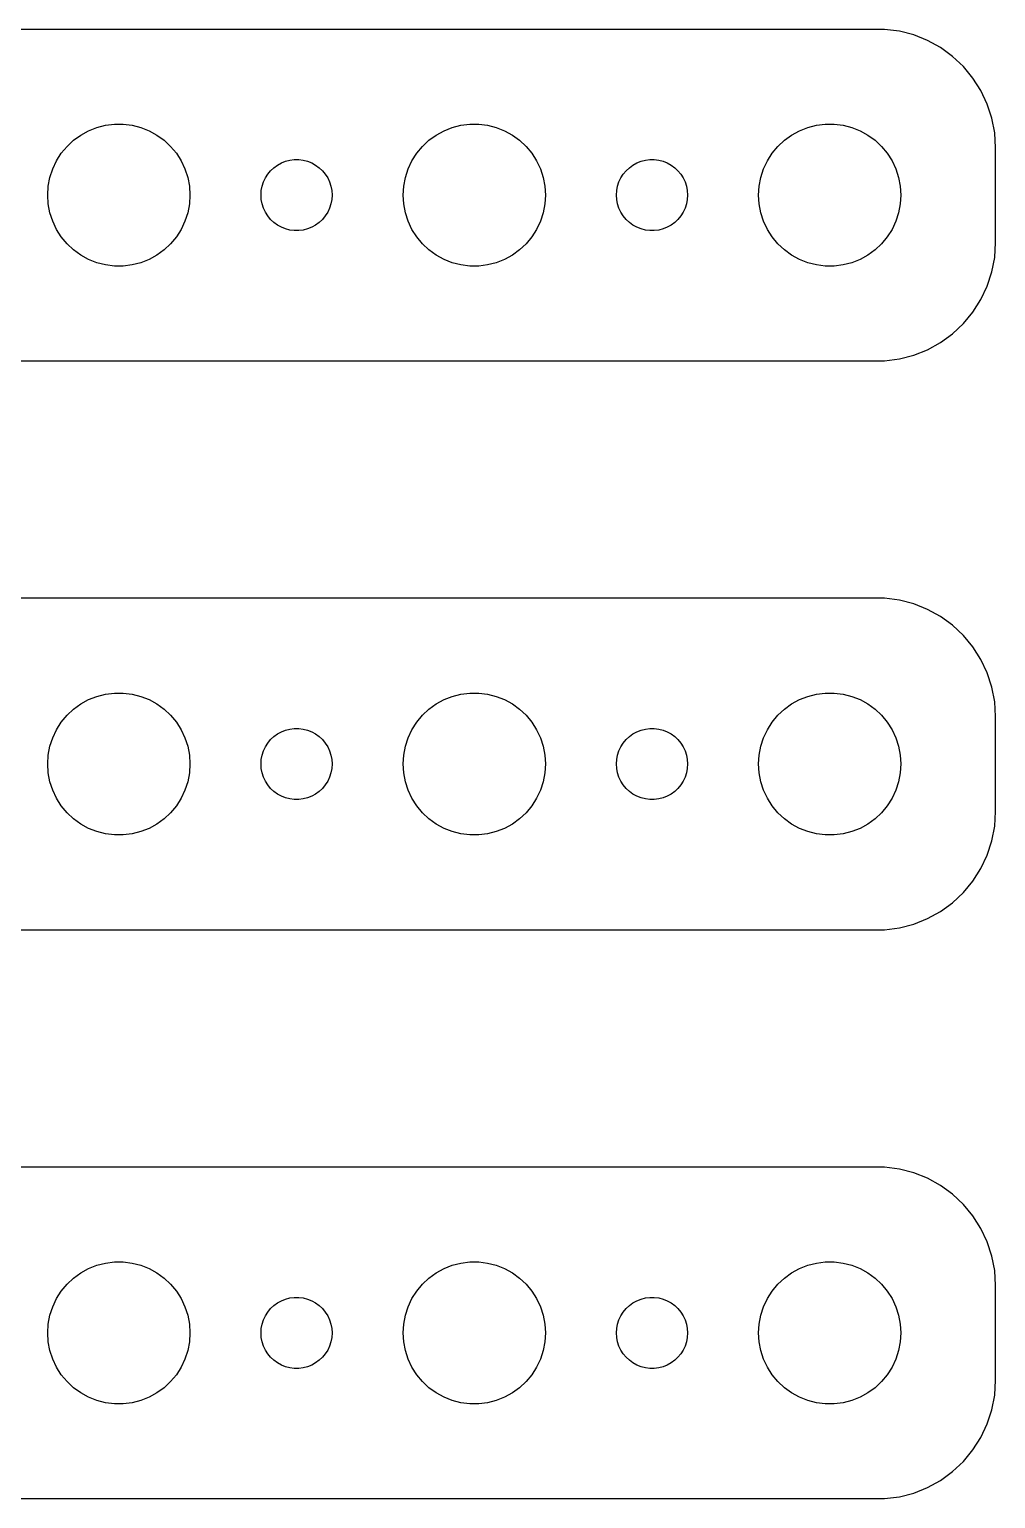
# Model space of a CAD drawing. Header units: metres. Extents: x -150 to 150, y 41 to 103.
# Drawn here: x 108.7 to 149.5, y 41 to 103 of the extents above; entities that cross this region are included whole.
import ezdxf

# ---------------------------------------------------------------- set-up
doc = ezdxf.new("R2010")
doc.units = ezdxf.units.M

msp = doc.modelspace()

# ---------------------------------------------------------------- linework, layer by layer
for p, q in [((144.814, 102.99), (-144.814, 102.99)), ((145.437, 102.911), (144.814, 102.99)), ((146.045, 102.755), (145.437, 102.911)), ((146.629, 102.524), (146.045, 102.755)), ((147.179, 102.222), (146.629, 102.524)), ((147.687, 101.853), (147.179, 102.222)), ((148.145, 101.423), (147.687, 101.853)), ((148.545, 100.939), (148.145, 101.423)), ((148.882, 100.409), (148.545, 100.939)), ((149.149, 99.8406), (148.882, 100.409)), ((149.343, 99.2434), (149.149, 99.8406)), ((149.461, 98.6267), (149.343, 99.2434)), ((110.893, 98.533), (111.223, 98.7145)), ((111.223, 98.7145), (111.573, 98.8532)), ((111.573, 98.8532), (111.938, 98.9469)), ((111.938, 98.9469), (112.312, 98.9941)), ((112.312, 98.9941), (112.688, 98.9941)), ((112.688, 98.9941), (113.062, 98.9469)), ((113.062, 98.9469), (113.427, 98.8532)), ((113.427, 98.8532), (113.777, 98.7145)), ((113.777, 98.7145), (114.107, 98.533)), ((125.893, 98.533), (126.223, 98.7145)), ((126.223, 98.7145), (126.573, 98.8532)), ((126.573, 98.8532), (126.938, 98.9469)), ((126.938, 98.9469), (127.312, 98.9941)), ((127.312, 98.9941), (127.688, 98.9941)), ((127.688, 98.9941), (128.062, 98.9469)), ((128.062, 98.9469), (128.427, 98.8532)), ((128.427, 98.8532), (128.777, 98.7145)), ((128.777, 98.7145), (129.107, 98.533)), ((140.893, 98.533), (141.223, 98.7145)), ((141.223, 98.7145), (141.573, 98.8532)), ((141.573, 98.8532), (141.938, 98.9469)), ((141.938, 98.9469), (142.312, 98.9941)), ((142.312, 98.9941), (142.688, 98.9941)), ((142.688, 98.9941), (143.062, 98.9469)), ((143.062, 98.9469), (143.427, 98.8532)), ((143.427, 98.8532), (143.777, 98.7145)), ((143.777, 98.7145), (144.107, 98.533)), ((149.5, 98), (149.461, 98.6267)), ((110.073, 97.7634), (110.313, 98.0536)), ((110.313, 98.0536), (110.588, 98.3115)), ((110.588, 98.3115), (110.893, 98.533)), ((114.107, 98.533), (114.412, 98.3115)), ((114.412, 98.3115), (114.687, 98.0536)), ((114.687, 98.0536), (114.927, 97.7634)), ((125.073, 97.7634), (125.313, 98.0536)), ((125.313, 98.0536), (125.588, 98.3115)), ((125.588, 98.3115), (125.893, 98.533)), ((129.107, 98.533), (129.412, 98.3115)), ((129.412, 98.3115), (129.687, 98.0536)), ((129.687, 98.0536), (129.927, 97.7634)), ((140.073, 97.7634), (140.313, 98.0536)), ((140.313, 98.0536), (140.588, 98.3115)), ((140.588, 98.3115), (140.893, 98.533)), ((144.107, 98.533), (144.412, 98.3115)), ((144.412, 98.3115), (144.687, 98.0536)), ((144.687, 98.0536), (144.927, 97.7634)), ((149.5, 94), (149.5, 98)), ((109.711, 97.1044), (109.871, 97.4453)), ((109.871, 97.4453), (110.073, 97.7634)), ((114.927, 97.7634), (115.129, 97.4453)), ((115.129, 97.4453), (115.289, 97.1044)), ((119.196, 97.2665), (119.361, 97.3572)), ((119.361, 97.3572), (119.536, 97.4266)), ((119.536, 97.4266), (119.719, 97.4734)), ((119.719, 97.4734), (119.906, 97.497)), ((119.906, 97.497), (120.094, 97.497)), ((120.094, 97.497), (120.281, 97.4734)), ((120.281, 97.4734), (120.464, 97.4266)), ((120.464, 97.4266), (120.639, 97.3572)), ((120.639, 97.3572), (120.804, 97.2665)), ((124.711, 97.1044), (124.871, 97.4453)), ((124.871, 97.4453), (125.073, 97.7634)), ((129.927, 97.7634), (130.129, 97.4453)), ((130.129, 97.4453), (130.289, 97.1044)), ((134.196, 97.2665), (134.361, 97.3572)), ((134.361, 97.3572), (134.536, 97.4266)), ((134.536, 97.4266), (134.719, 97.4734)), ((134.719, 97.4734), (134.906, 97.497)), ((134.906, 97.497), (135.094, 97.497)), ((135.094, 97.497), (135.281, 97.4734)), ((135.281, 97.4734), (135.464, 97.4266)), ((135.464, 97.4266), (135.639, 97.3572)), ((135.639, 97.3572), (135.804, 97.2665)), ((139.711, 97.1044), (139.871, 97.4453)), ((139.871, 97.4453), (140.073, 97.7634)), ((144.927, 97.7634), (145.129, 97.4453)), ((145.129, 97.4453), (145.289, 97.1044)), ((109.524, 96.376), (109.594, 96.7461)), ((109.594, 96.7461), (109.711, 97.1044)), ((115.289, 97.1044), (115.406, 96.7461)), ((115.406, 96.7461), (115.476, 96.376)), ((118.605, 96.5522), (118.686, 96.7226)), ((118.686, 96.7226), (118.786, 96.8817)), ((118.786, 96.8817), (118.907, 97.0268)), ((118.907, 97.0268), (119.044, 97.1558)), ((119.044, 97.1558), (119.196, 97.2665)), ((120.804, 97.2665), (120.956, 97.1558)), ((120.956, 97.1558), (121.093, 97.0268)), ((121.093, 97.0268), (121.214, 96.8817)), ((121.214, 96.8817), (121.314, 96.7226)), ((121.314, 96.7226), (121.395, 96.5522)), ((124.524, 96.376), (124.594, 96.7461)), ((124.594, 96.7461), (124.711, 97.1044)), ((130.289, 97.1044), (130.406, 96.7461)), ((130.406, 96.7461), (130.476, 96.376)), ((133.605, 96.5522), (133.686, 96.7226)), ((133.686, 96.7226), (133.786, 96.8817)), ((133.786, 96.8817), (133.907, 97.0268)), ((133.907, 97.0268), (134.044, 97.1558)), ((134.044, 97.1558), (134.196, 97.2665)), ((135.804, 97.2665), (135.956, 97.1558)), ((135.956, 97.1558), (136.093, 97.0268)), ((136.093, 97.0268), (136.214, 96.8817)), ((136.214, 96.8817), (136.314, 96.7226)), ((136.314, 96.7226), (136.395, 96.5522)), ((139.524, 96.376), (139.594, 96.7461)), ((139.594, 96.7461), (139.711, 97.1044)), ((145.289, 97.1044), (145.406, 96.7461)), ((145.406, 96.7461), (145.476, 96.376)), ((109.5, 96), (109.524, 96.376)), ((115.476, 96.376), (115.5, 96)), ((118.5, 96), (118.512, 96.188)), ((118.512, 96.188), (118.547, 96.373)), ((118.547, 96.373), (118.605, 96.5522)), ((121.395, 96.5522), (121.453, 96.373)), ((121.453, 96.373), (121.488, 96.188)), ((121.488, 96.188), (121.5, 96)), ((124.5, 96), (124.524, 96.376)), ((130.476, 96.376), (130.5, 96)), ((133.5, 96), (133.512, 96.188)), ((133.512, 96.188), (133.547, 96.373)), ((133.547, 96.373), (133.605, 96.5522)), ((136.395, 96.5522), (136.453, 96.373)), ((136.453, 96.373), (136.488, 96.188)), ((136.488, 96.188), (136.5, 96)), ((139.5, 96), (139.524, 96.376)), ((145.476, 96.376), (145.5, 96)), ((109.524, 95.624), (109.5, 96)), ((109.594, 95.2539), (109.524, 95.624)), ((115.476, 95.624), (115.406, 95.2539)), ((115.5, 96), (115.476, 95.624)), ((118.512, 95.812), (118.5, 96)), ((118.547, 95.627), (118.512, 95.812)), ((118.605, 95.4478), (118.547, 95.627)), ((121.453, 95.627), (121.395, 95.4478)), ((121.488, 95.812), (121.453, 95.627)), ((121.5, 96), (121.488, 95.812)), ((124.524, 95.624), (124.5, 96)), ((124.594, 95.2539), (124.524, 95.624)), ((130.476, 95.624), (130.406, 95.2539)), ((130.5, 96), (130.476, 95.624)), ((133.512, 95.812), (133.5, 96)), ((133.547, 95.627), (133.512, 95.812)), ((133.605, 95.4478), (133.547, 95.627)), ((136.453, 95.627), (136.395, 95.4478)), ((136.488, 95.812), (136.453, 95.627)), ((136.5, 96), (136.488, 95.812)), ((139.524, 95.624), (139.5, 96)), ((139.594, 95.2539), (139.524, 95.624)), ((145.476, 95.624), (145.406, 95.2539)), ((145.5, 96), (145.476, 95.624)), ((109.711, 94.8956), (109.594, 95.2539)), ((109.871, 94.5547), (109.711, 94.8956)), ((115.289, 94.8956), (115.129, 94.5547)), ((115.406, 95.2539), (115.289, 94.8956)), ((118.686, 95.2774), (118.605, 95.4478)), ((118.786, 95.1183), (118.686, 95.2774)), ((118.907, 94.9732), (118.786, 95.1183)), ((119.044, 94.8442), (118.907, 94.9732)), ((119.196, 94.7335), (119.044, 94.8442)), ((120.956, 94.8442), (120.804, 94.7335)), ((121.093, 94.9732), (120.956, 94.8442)), ((121.214, 95.1183), (121.093, 94.9732)), ((121.314, 95.2774), (121.214, 95.1183)), ((121.395, 95.4478), (121.314, 95.2774)), ((124.711, 94.8956), (124.594, 95.2539)), ((124.871, 94.5547), (124.711, 94.8956)), ((130.289, 94.8956), (130.129, 94.5547)), ((130.406, 95.2539), (130.289, 94.8956)), ((133.686, 95.2774), (133.605, 95.4478)), ((133.786, 95.1183), (133.686, 95.2774)), ((133.907, 94.9732), (133.786, 95.1183)), ((134.044, 94.8442), (133.907, 94.9732)), ((134.196, 94.7335), (134.044, 94.8442)), ((135.956, 94.8442), (135.804, 94.7335)), ((136.093, 94.9732), (135.956, 94.8442)), ((136.214, 95.1183), (136.093, 94.9732)), ((136.314, 95.2774), (136.214, 95.1183)), ((136.395, 95.4478), (136.314, 95.2774)), ((139.711, 94.8956), (139.594, 95.2539)), ((139.871, 94.5547), (139.711, 94.8956)), ((145.289, 94.8956), (145.129, 94.5547)), ((145.406, 95.2539), (145.289, 94.8956)), ((110.073, 94.2366), (109.871, 94.5547)), ((110.313, 93.9464), (110.073, 94.2366)), ((114.927, 94.2366), (114.687, 93.9464)), ((115.129, 94.5547), (114.927, 94.2366)), ((119.361, 94.6428), (119.196, 94.7335)), ((119.536, 94.5734), (119.361, 94.6428)), ((119.719, 94.5266), (119.536, 94.5734)), ((119.906, 94.503), (119.719, 94.5266)), ((120.094, 94.503), (119.906, 94.503)), ((120.281, 94.5266), (120.094, 94.503)), ((120.464, 94.5734), (120.281, 94.5266)), ((120.639, 94.6428), (120.464, 94.5734)), ((120.804, 94.7335), (120.639, 94.6428)), ((125.073, 94.2366), (124.871, 94.5547)), ((125.313, 93.9464), (125.073, 94.2366)), ((129.927, 94.2366), (129.687, 93.9464)), ((130.129, 94.5547), (129.927, 94.2366)), ((134.361, 94.6428), (134.196, 94.7335)), ((134.536, 94.5734), (134.361, 94.6428)), ((134.719, 94.5266), (134.536, 94.5734)), ((134.906, 94.503), (134.719, 94.5266)), ((135.094, 94.503), (134.906, 94.503)), ((135.281, 94.5266), (135.094, 94.503)), ((135.464, 94.5734), (135.281, 94.5266)), ((135.639, 94.6428), (135.464, 94.5734)), ((135.804, 94.7335), (135.639, 94.6428)), ((140.073, 94.2366), (139.871, 94.5547)), ((140.313, 93.9464), (140.073, 94.2366)), ((144.927, 94.2366), (144.687, 93.9464)), ((145.129, 94.5547), (144.927, 94.2366)), ((110.588, 93.6885), (110.313, 93.9464)), ((110.893, 93.467), (110.588, 93.6885)), ((114.412, 93.6885), (114.107, 93.467)), ((114.687, 93.9464), (114.412, 93.6885)), ((125.588, 93.6885), (125.313, 93.9464)), ((125.893, 93.467), (125.588, 93.6885)), ((129.412, 93.6885), (129.107, 93.467)), ((129.687, 93.9464), (129.412, 93.6885)), ((140.588, 93.6885), (140.313, 93.9464)), ((140.893, 93.467), (140.588, 93.6885)), ((144.412, 93.6885), (144.107, 93.467)), ((144.687, 93.9464), (144.412, 93.6885)), ((149.461, 93.3733), (149.5, 94)), ((111.223, 93.2855), (110.893, 93.467)), ((111.573, 93.1468), (111.223, 93.2855)), ((111.938, 93.0531), (111.573, 93.1468)), ((112.312, 93.0059), (111.938, 93.0531)), ((112.688, 93.0059), (112.312, 93.0059)), ((113.062, 93.0531), (112.688, 93.0059)), ((113.427, 93.1468), (113.062, 93.0531)), ((113.777, 93.2855), (113.427, 93.1468)), ((114.107, 93.467), (113.777, 93.2855)), ((126.223, 93.2855), (125.893, 93.467)), ((126.573, 93.1468), (126.223, 93.2855)), ((126.938, 93.0531), (126.573, 93.1468)), ((127.312, 93.0059), (126.938, 93.0531)), ((127.688, 93.0059), (127.312, 93.0059)), ((128.062, 93.0531), (127.688, 93.0059)), ((128.427, 93.1468), (128.062, 93.0531)), ((128.777, 93.2855), (128.427, 93.1468)), ((129.107, 93.467), (128.777, 93.2855)), ((141.223, 93.2855), (140.893, 93.467)), ((141.573, 93.1468), (141.223, 93.2855)), ((141.938, 93.0531), (141.573, 93.1468)), ((142.312, 93.0059), (141.938, 93.0531)), ((142.688, 93.0059), (142.312, 93.0059)), ((143.062, 93.0531), (142.688, 93.0059)), ((143.427, 93.1468), (143.062, 93.0531)), ((143.777, 93.2855), (143.427, 93.1468)), ((144.107, 93.467), (143.777, 93.2855)), ((149.343, 92.7566), (149.461, 93.3733)), ((149.149, 92.1594), (149.343, 92.7566)), ((148.882, 91.5912), (149.149, 92.1594)), ((148.545, 91.0611), (148.882, 91.5912)), ((147.687, 90.1474), (148.145, 90.5773)), ((148.145, 90.5773), (148.545, 91.0611)), ((147.179, 89.7784), (147.687, 90.1474)), ((146.045, 89.2447), (146.629, 89.4759)), ((146.629, 89.4759), (147.179, 89.7784)), ((-144.814, 89.0099), (144.814, 89.0099)), ((144.814, 89.0099), (145.437, 89.0886)), ((145.437, 89.0886), (146.045, 89.2447)), ((144.814, 78.9901), (-144.814, 78.9901)), ((145.437, 78.9114), (144.814, 78.9901)), ((146.045, 78.7553), (145.437, 78.9114)), ((146.629, 78.5241), (146.045, 78.7553)), ((147.179, 78.2216), (146.629, 78.5241)), ((147.687, 77.8526), (147.179, 78.2216)), ((148.145, 77.4227), (147.687, 77.8526)), ((148.545, 76.9389), (148.145, 77.4227)), ((148.882, 76.4088), (148.545, 76.9389)), ((149.149, 75.8406), (148.882, 76.4088)), ((149.343, 75.2434), (149.149, 75.8406)), ((149.461, 74.6267), (149.343, 75.2434)), ((110.588, 74.3115), (110.893, 74.533)), ((110.893, 74.533), (111.223, 74.7145)), ((111.223, 74.7145), (111.573, 74.8532)), ((111.573, 74.8532), (111.938, 74.9469)), ((111.938, 74.9469), (112.312, 74.9941)), ((112.312, 74.9941), (112.688, 74.9941)), ((112.688, 74.9941), (113.062, 74.9469)), ((113.062, 74.9469), (113.427, 74.8532)), ((113.427, 74.8532), (113.777, 74.7145)), ((113.777, 74.7145), (114.107, 74.533)), ((114.107, 74.533), (114.412, 74.3115)), ((125.588, 74.3115), (125.893, 74.533)), ((125.893, 74.533), (126.223, 74.7145)), ((126.223, 74.7145), (126.573, 74.8532)), ((126.573, 74.8532), (126.938, 74.9469)), ((126.938, 74.9469), (127.312, 74.9941)), ((127.312, 74.9941), (127.688, 74.9941)), ((127.688, 74.9941), (128.062, 74.9469)), ((128.062, 74.9469), (128.427, 74.8532)), ((128.427, 74.8532), (128.777, 74.7145)), ((128.777, 74.7145), (129.107, 74.533)), ((129.107, 74.533), (129.412, 74.3115)), ((140.588, 74.3115), (140.893, 74.533)), ((140.893, 74.533), (141.223, 74.7145)), ((141.223, 74.7145), (141.573, 74.8532)), ((141.573, 74.8532), (141.938, 74.9469)), ((141.938, 74.9469), (142.312, 74.9941)), ((142.312, 74.9941), (142.688, 74.9941)), ((142.688, 74.9941), (143.062, 74.9469)), ((143.062, 74.9469), (143.427, 74.8532)), ((143.427, 74.8532), (143.777, 74.7145)), ((143.777, 74.7145), (144.107, 74.533)), ((144.107, 74.533), (144.412, 74.3115)), ((149.5, 74), (149.461, 74.6267)), ((109.871, 73.4453), (110.073, 73.7634)), ((110.073, 73.7634), (110.313, 74.0536)), ((110.313, 74.0536), (110.588, 74.3115)), ((114.412, 74.3115), (114.687, 74.0536)), ((114.687, 74.0536), (114.927, 73.7634)), ((114.927, 73.7634), (115.129, 73.4453)), ((124.871, 73.4453), (125.073, 73.7634)), ((125.073, 73.7634), (125.313, 74.0536)), ((125.313, 74.0536), (125.588, 74.3115)), ((129.412, 74.3115), (129.687, 74.0536)), ((129.687, 74.0536), (129.927, 73.7634)), ((129.927, 73.7634), (130.129, 73.4453)), ((139.871, 73.4453), (140.073, 73.7634)), ((140.073, 73.7634), (140.313, 74.0536)), ((140.313, 74.0536), (140.588, 74.3115)), ((144.412, 74.3115), (144.687, 74.0536)), ((144.687, 74.0536), (144.927, 73.7634)), ((144.927, 73.7634), (145.129, 73.4453)), ((149.5, 70), (149.5, 74)), ((109.711, 73.1044), (109.871, 73.4453)), ((115.129, 73.4453), (115.289, 73.1044)), ((118.907, 73.0268), (119.044, 73.1558)), ((119.044, 73.1558), (119.196, 73.2665)), ((119.196, 73.2665), (119.361, 73.3572)), ((119.361, 73.3572), (119.536, 73.4266)), ((119.536, 73.4266), (119.719, 73.4734)), ((119.719, 73.4734), (119.906, 73.497)), ((119.906, 73.497), (120.094, 73.497)), ((120.094, 73.497), (120.281, 73.4734)), ((120.281, 73.4734), (120.464, 73.4266)), ((120.464, 73.4266), (120.639, 73.3572)), ((120.639, 73.3572), (120.804, 73.2665)), ((120.804, 73.2665), (120.956, 73.1558)), ((120.956, 73.1558), (121.093, 73.0268)), ((124.711, 73.1044), (124.871, 73.4453)), ((130.129, 73.4453), (130.289, 73.1044)), ((133.907, 73.0268), (134.044, 73.1558)), ((134.044, 73.1558), (134.196, 73.2665)), ((134.196, 73.2665), (134.361, 73.3572)), ((134.361, 73.3572), (134.536, 73.4266)), ((134.536, 73.4266), (134.719, 73.4734)), ((134.719, 73.4734), (134.906, 73.497)), ((134.906, 73.497), (135.094, 73.497)), ((135.094, 73.497), (135.281, 73.4734)), ((135.281, 73.4734), (135.464, 73.4266)), ((135.464, 73.4266), (135.639, 73.3572)), ((135.639, 73.3572), (135.804, 73.2665)), ((135.804, 73.2665), (135.956, 73.1558)), ((135.956, 73.1558), (136.093, 73.0268)), ((139.711, 73.1044), (139.871, 73.4453)), ((145.129, 73.4453), (145.289, 73.1044)), ((109.524, 72.376), (109.594, 72.7461)), ((109.594, 72.7461), (109.711, 73.1044)), ((115.289, 73.1044), (115.406, 72.7461)), ((115.406, 72.7461), (115.476, 72.376)), ((118.547, 72.373), (118.605, 72.5522)), ((118.605, 72.5522), (118.686, 72.7226)), ((118.686, 72.7226), (118.786, 72.8817)), ((118.786, 72.8817), (118.907, 73.0268)), ((121.093, 73.0268), (121.214, 72.8817)), ((121.214, 72.8817), (121.314, 72.7226)), ((121.314, 72.7226), (121.395, 72.5522)), ((121.395, 72.5522), (121.453, 72.373)), ((124.524, 72.376), (124.594, 72.7461)), ((124.594, 72.7461), (124.711, 73.1044)), ((130.289, 73.1044), (130.406, 72.7461)), ((130.406, 72.7461), (130.476, 72.376)), ((133.547, 72.373), (133.605, 72.5522)), ((133.605, 72.5522), (133.686, 72.7226)), ((133.686, 72.7226), (133.786, 72.8817)), ((133.786, 72.8817), (133.907, 73.0268)), ((136.093, 73.0268), (136.214, 72.8817)), ((136.214, 72.8817), (136.314, 72.7226)), ((136.314, 72.7226), (136.395, 72.5522)), ((136.395, 72.5522), (136.453, 72.373)), ((139.524, 72.376), (139.594, 72.7461)), ((139.594, 72.7461), (139.711, 73.1044)), ((145.289, 73.1044), (145.406, 72.7461)), ((145.406, 72.7461), (145.476, 72.376)), ((109.5, 72), (109.524, 72.376)), ((109.524, 71.624), (109.5, 72)), ((115.476, 72.376), (115.5, 72)), ((115.5, 72), (115.476, 71.624)), ((118.5, 72), (118.512, 72.188)), ((118.512, 71.812), (118.5, 72)), ((118.512, 72.188), (118.547, 72.373)), ((121.453, 72.373), (121.488, 72.188)), ((121.488, 72.188), (121.5, 72)), ((121.5, 72), (121.488, 71.812)), ((124.5, 72), (124.524, 72.376)), ((124.524, 71.624), (124.5, 72)), ((130.476, 72.376), (130.5, 72)), ((130.5, 72), (130.476, 71.624)), ((133.5, 72), (133.512, 72.188)), ((133.512, 71.812), (133.5, 72)), ((133.512, 72.188), (133.547, 72.373)), ((136.453, 72.373), (136.488, 72.188)), ((136.488, 72.188), (136.5, 72)), ((136.5, 72), (136.488, 71.812)), ((139.5, 72), (139.524, 72.376)), ((139.524, 71.624), (139.5, 72)), ((145.476, 72.376), (145.5, 72)), ((145.5, 72), (145.476, 71.624)), ((109.594, 71.2539), (109.524, 71.624)), ((115.476, 71.624), (115.406, 71.2539)), ((118.547, 71.627), (118.512, 71.812)), ((118.605, 71.4478), (118.547, 71.627)), ((118.686, 71.2774), (118.605, 71.4478)), ((118.786, 71.1183), (118.686, 71.2774)), ((121.314, 71.2774), (121.214, 71.1183)), ((121.395, 71.4478), (121.314, 71.2774)), ((121.453, 71.627), (121.395, 71.4478)), ((121.488, 71.812), (121.453, 71.627)), ((124.594, 71.2539), (124.524, 71.624)), ((130.476, 71.624), (130.406, 71.2539)), ((133.547, 71.627), (133.512, 71.812)), ((133.605, 71.4478), (133.547, 71.627)), ((133.686, 71.2774), (133.605, 71.4478)), ((133.786, 71.1183), (133.686, 71.2774)), ((136.314, 71.2774), (136.214, 71.1183)), ((136.395, 71.4478), (136.314, 71.2774)), ((136.453, 71.627), (136.395, 71.4478)), ((136.488, 71.812), (136.453, 71.627)), ((139.594, 71.2539), (139.524, 71.624)), ((145.476, 71.624), (145.406, 71.2539)), ((109.711, 70.8956), (109.594, 71.2539)), ((109.871, 70.5547), (109.711, 70.8956)), ((115.289, 70.8956), (115.129, 70.5547)), ((115.406, 71.2539), (115.289, 70.8956)), ((118.907, 70.9732), (118.786, 71.1183)), ((119.044, 70.8442), (118.907, 70.9732)), ((119.196, 70.7335), (119.044, 70.8442)), ((119.361, 70.6428), (119.196, 70.7335)), ((120.804, 70.7335), (120.639, 70.6428)), ((120.956, 70.8442), (120.804, 70.7335)), ((121.093, 70.9732), (120.956, 70.8442)), ((121.214, 71.1183), (121.093, 70.9732)), ((124.711, 70.8956), (124.594, 71.2539)), ((124.871, 70.5547), (124.711, 70.8956)), ((130.289, 70.8956), (130.129, 70.5547)), ((130.406, 71.2539), (130.289, 70.8956)), ((133.907, 70.9732), (133.786, 71.1183)), ((134.044, 70.8442), (133.907, 70.9732)), ((134.196, 70.7335), (134.044, 70.8442)), ((134.361, 70.6428), (134.196, 70.7335)), ((135.804, 70.7335), (135.639, 70.6428)), ((135.956, 70.8442), (135.804, 70.7335)), ((136.093, 70.9732), (135.956, 70.8442)), ((136.214, 71.1183), (136.093, 70.9732)), ((139.711, 70.8956), (139.594, 71.2539)), ((139.871, 70.5547), (139.711, 70.8956)), ((145.289, 70.8956), (145.129, 70.5547)), ((145.406, 71.2539), (145.289, 70.8956)), ((110.073, 70.2366), (109.871, 70.5547)), ((110.313, 69.9464), (110.073, 70.2366)), ((114.927, 70.2366), (114.687, 69.9464)), ((115.129, 70.5547), (114.927, 70.2366)), ((119.536, 70.5734), (119.361, 70.6428)), ((119.719, 70.5266), (119.536, 70.5734)), ((119.906, 70.503), (119.719, 70.5266)), ((120.094, 70.503), (119.906, 70.503)), ((120.281, 70.5266), (120.094, 70.503)), ((120.464, 70.5734), (120.281, 70.5266)), ((120.639, 70.6428), (120.464, 70.5734)), ((125.073, 70.2366), (124.871, 70.5547)), ((125.313, 69.9464), (125.073, 70.2366)), ((129.927, 70.2366), (129.687, 69.9464)), ((130.129, 70.5547), (129.927, 70.2366)), ((134.536, 70.5734), (134.361, 70.6428)), ((134.719, 70.5266), (134.536, 70.5734)), ((134.906, 70.503), (134.719, 70.5266)), ((135.094, 70.503), (134.906, 70.503)), ((135.281, 70.5266), (135.094, 70.503)), ((135.464, 70.5734), (135.281, 70.5266)), ((135.639, 70.6428), (135.464, 70.5734)), ((140.073, 70.2366), (139.871, 70.5547)), ((140.313, 69.9464), (140.073, 70.2366)), ((144.927, 70.2366), (144.687, 69.9464)), ((145.129, 70.5547), (144.927, 70.2366)), ((110.588, 69.6885), (110.313, 69.9464)), ((110.893, 69.467), (110.588, 69.6885)), ((111.223, 69.2855), (110.893, 69.467)), ((114.107, 69.467), (113.777, 69.2855)), ((114.412, 69.6885), (114.107, 69.467)), ((114.687, 69.9464), (114.412, 69.6885)), ((125.588, 69.6885), (125.313, 69.9464)), ((125.893, 69.467), (125.588, 69.6885)), ((126.223, 69.2855), (125.893, 69.467)), ((129.107, 69.467), (128.777, 69.2855)), ((129.412, 69.6885), (129.107, 69.467)), ((129.687, 69.9464), (129.412, 69.6885)), ((140.588, 69.6885), (140.313, 69.9464)), ((140.893, 69.467), (140.588, 69.6885)), ((141.223, 69.2855), (140.893, 69.467)), ((144.107, 69.467), (143.777, 69.2855)), ((144.412, 69.6885), (144.107, 69.467)), ((144.687, 69.9464), (144.412, 69.6885)), ((149.461, 69.3733), (149.5, 70)), ((111.573, 69.1468), (111.223, 69.2855)), ((111.938, 69.0531), (111.573, 69.1468)), ((112.312, 69.0059), (111.938, 69.0531)), ((112.688, 69.0059), (112.312, 69.0059)), ((113.062, 69.0531), (112.688, 69.0059)), ((113.427, 69.1468), (113.062, 69.0531)), ((113.777, 69.2855), (113.427, 69.1468)), ((126.573, 69.1468), (126.223, 69.2855)), ((126.938, 69.0531), (126.573, 69.1468)), ((127.312, 69.0059), (126.938, 69.0531)), ((127.688, 69.0059), (127.312, 69.0059)), ((128.062, 69.0531), (127.688, 69.0059)), ((128.427, 69.1468), (128.062, 69.0531)), ((128.777, 69.2855), (128.427, 69.1468)), ((141.573, 69.1468), (141.223, 69.2855)), ((141.938, 69.0531), (141.573, 69.1468)), ((142.312, 69.0059), (141.938, 69.0531)), ((142.688, 69.0059), (142.312, 69.0059)), ((143.062, 69.0531), (142.688, 69.0059)), ((143.427, 69.1468), (143.062, 69.0531)), ((143.777, 69.2855), (143.427, 69.1468)), ((149.343, 68.7566), (149.461, 69.3733)), ((149.149, 68.1594), (149.343, 68.7566)), ((148.545, 67.0611), (148.882, 67.5912)), ((148.882, 67.5912), (149.149, 68.1594)), ((148.145, 66.5773), (148.545, 67.0611)), ((147.687, 66.1474), (148.145, 66.5773)), ((146.629, 65.4759), (147.179, 65.7784)), ((147.179, 65.7784), (147.687, 66.1474)), ((144.814, 65.0099), (145.437, 65.0886)), ((145.437, 65.0886), (146.045, 65.2447)), ((146.045, 65.2447), (146.629, 65.4759)), ((-144.814, 65.0099), (144.814, 65.0099)), ((144.814, 54.9901), (-144.814, 54.9901)), ((145.437, 54.9114), (144.814, 54.9901)), ((146.045, 54.7553), (145.437, 54.9114)), ((146.629, 54.5241), (146.045, 54.7553)), ((147.179, 54.2216), (146.629, 54.5241)), ((147.687, 53.8526), (147.179, 54.2216)), ((148.145, 53.4227), (147.687, 53.8526)), ((148.545, 52.9389), (148.145, 53.4227)), ((148.882, 52.4088), (148.545, 52.9389)), ((149.149, 51.8406), (148.882, 52.4088)), ((149.343, 51.2434), (149.149, 51.8406)), ((111.223, 50.7145), (111.573, 50.8532)), ((111.573, 50.8532), (111.938, 50.9469)), ((111.938, 50.9469), (112.312, 50.9941)), ((112.312, 50.9941), (112.688, 50.9941)), ((112.688, 50.9941), (113.062, 50.9469)), ((113.062, 50.9469), (113.427, 50.8532)), ((113.427, 50.8532), (113.777, 50.7145)), ((126.223, 50.7145), (126.573, 50.8532)), ((126.573, 50.8532), (126.938, 50.9469)), ((126.938, 50.9469), (127.312, 50.9941)), ((127.312, 50.9941), (127.688, 50.9941)), ((127.688, 50.9941), (128.062, 50.9469)), ((128.062, 50.9469), (128.427, 50.8532)), ((128.427, 50.8532), (128.777, 50.7145)), ((141.223, 50.7145), (141.573, 50.8532)), ((141.573, 50.8532), (141.938, 50.9469)), ((141.938, 50.9469), (142.312, 50.9941)), ((142.312, 50.9941), (142.688, 50.9941)), ((142.688, 50.9941), (143.062, 50.9469)), ((143.062, 50.9469), (143.427, 50.8532)), ((143.427, 50.8532), (143.777, 50.7145)), ((149.461, 50.6267), (149.343, 51.2434)), ((110.313, 50.0536), (110.588, 50.3115)), ((110.588, 50.3115), (110.893, 50.533)), ((110.893, 50.533), (111.223, 50.7145)), ((113.777, 50.7145), (114.107, 50.533)), ((114.107, 50.533), (114.412, 50.3115)), ((114.412, 50.3115), (114.687, 50.0536)), ((125.313, 50.0536), (125.588, 50.3115)), ((125.588, 50.3115), (125.893, 50.533)), ((125.893, 50.533), (126.223, 50.7145)), ((128.777, 50.7145), (129.107, 50.533)), ((129.107, 50.533), (129.412, 50.3115)), ((129.412, 50.3115), (129.687, 50.0536)), ((140.313, 50.0536), (140.588, 50.3115)), ((140.588, 50.3115), (140.893, 50.533)), ((140.893, 50.533), (141.223, 50.7145)), ((143.777, 50.7145), (144.107, 50.533)), ((144.107, 50.533), (144.412, 50.3115)), ((144.412, 50.3115), (144.687, 50.0536)), ((149.5, 50), (149.461, 50.6267)), ((109.871, 49.4453), (110.073, 49.7634)), ((110.073, 49.7634), (110.313, 50.0536)), ((114.687, 50.0536), (114.927, 49.7634)), ((114.927, 49.7634), (115.129, 49.4453)), ((124.871, 49.4453), (125.073, 49.7634)), ((125.073, 49.7634), (125.313, 50.0536)), ((129.687, 50.0536), (129.927, 49.7634)), ((129.927, 49.7634), (130.129, 49.4453)), ((139.871, 49.4453), (140.073, 49.7634)), ((140.073, 49.7634), (140.313, 50.0536)), ((144.687, 50.0536), (144.927, 49.7634)), ((144.927, 49.7634), (145.129, 49.4453)), ((149.5, 46), (149.5, 50)), ((109.594, 48.7461), (109.711, 49.1044)), ((109.711, 49.1044), (109.871, 49.4453)), ((115.129, 49.4453), (115.289, 49.1044)), ((115.289, 49.1044), (115.406, 48.7461)), ((118.786, 48.8817), (118.907, 49.0268)), ((118.907, 49.0268), (119.044, 49.1558)), ((119.044, 49.1558), (119.196, 49.2665)), ((119.196, 49.2665), (119.361, 49.3572)), ((119.361, 49.3572), (119.536, 49.4266)), ((119.536, 49.4266), (119.719, 49.4734)), ((119.719, 49.4734), (119.906, 49.497)), ((119.906, 49.497), (120.094, 49.497)), ((120.094, 49.497), (120.281, 49.4734)), ((120.281, 49.4734), (120.464, 49.4266)), ((120.464, 49.4266), (120.639, 49.3572)), ((120.639, 49.3572), (120.804, 49.2665)), ((120.804, 49.2665), (120.956, 49.1558)), ((120.956, 49.1558), (121.093, 49.0268)), ((121.093, 49.0268), (121.214, 48.8817)), ((124.594, 48.7461), (124.711, 49.1044)), ((124.711, 49.1044), (124.871, 49.4453)), ((130.129, 49.4453), (130.289, 49.1044)), ((130.289, 49.1044), (130.406, 48.7461)), ((133.786, 48.8817), (133.907, 49.0268)), ((133.907, 49.0268), (134.044, 49.1558)), ((134.044, 49.1558), (134.196, 49.2665)), ((134.196, 49.2665), (134.361, 49.3572)), ((134.361, 49.3572), (134.536, 49.4266)), ((134.536, 49.4266), (134.719, 49.4734)), ((134.719, 49.4734), (134.906, 49.497)), ((134.906, 49.497), (135.094, 49.497)), ((135.094, 49.497), (135.281, 49.4734)), ((135.281, 49.4734), (135.464, 49.4266)), ((135.464, 49.4266), (135.639, 49.3572)), ((135.639, 49.3572), (135.804, 49.2665)), ((135.804, 49.2665), (135.956, 49.1558)), ((135.956, 49.1558), (136.093, 49.0268)), ((136.093, 49.0268), (136.214, 48.8817)), ((139.594, 48.7461), (139.711, 49.1044)), ((139.711, 49.1044), (139.871, 49.4453)), ((145.129, 49.4453), (145.289, 49.1044)), ((145.289, 49.1044), (145.406, 48.7461)), ((109.5, 48), (109.524, 48.376)), ((109.524, 48.376), (109.594, 48.7461)), ((115.406, 48.7461), (115.476, 48.376)), ((115.476, 48.376), (115.5, 48)), ((118.512, 48.188), (118.547, 48.373)), ((118.547, 48.373), (118.605, 48.5522)), ((118.605, 48.5522), (118.686, 48.7226)), ((118.686, 48.7226), (118.786, 48.8817)), ((121.214, 48.8817), (121.314, 48.7226)), ((121.314, 48.7226), (121.395, 48.5522)), ((121.395, 48.5522), (121.453, 48.373)), ((121.453, 48.373), (121.488, 48.188)), ((124.5, 48), (124.524, 48.376)), ((124.524, 48.376), (124.594, 48.7461)), ((130.406, 48.7461), (130.476, 48.376)), ((130.476, 48.376), (130.5, 48)), ((133.512, 48.188), (133.547, 48.373)), ((133.547, 48.373), (133.605, 48.5522)), ((133.605, 48.5522), (133.686, 48.7226)), ((133.686, 48.7226), (133.786, 48.8817)), ((136.214, 48.8817), (136.314, 48.7226)), ((136.314, 48.7226), (136.395, 48.5522)), ((136.395, 48.5522), (136.453, 48.373)), ((136.453, 48.373), (136.488, 48.188)), ((139.5, 48), (139.524, 48.376)), ((139.524, 48.376), (139.594, 48.7461)), ((145.406, 48.7461), (145.476, 48.376)), ((145.476, 48.376), (145.5, 48)), ((109.524, 47.624), (109.5, 48)), ((115.5, 48), (115.476, 47.624)), ((118.5, 48), (118.512, 48.188)), ((118.512, 47.812), (118.5, 48)), ((118.547, 47.627), (118.512, 47.812)), ((121.488, 47.812), (121.453, 47.627)), ((121.488, 48.188), (121.5, 48)), ((121.5, 48), (121.488, 47.812)), ((124.524, 47.624), (124.5, 48)), ((130.5, 48), (130.476, 47.624)), ((133.5, 48), (133.512, 48.188)), ((133.512, 47.812), (133.5, 48)), ((133.547, 47.627), (133.512, 47.812)), ((136.488, 47.812), (136.453, 47.627)), ((136.488, 48.188), (136.5, 48)), ((136.5, 48), (136.488, 47.812)), ((139.524, 47.624), (139.5, 48)), ((145.5, 48), (145.476, 47.624)), ((109.594, 47.2539), (109.524, 47.624)), ((109.711, 46.8956), (109.594, 47.2539)), ((115.406, 47.2539), (115.289, 46.8956)), ((115.476, 47.624), (115.406, 47.2539)), ((118.605, 47.4478), (118.547, 47.627)), ((118.686, 47.2774), (118.605, 47.4478)), ((118.786, 47.1183), (118.686, 47.2774)), ((118.907, 46.9732), (118.786, 47.1183)), ((121.214, 47.1183), (121.093, 46.9732)), ((121.314, 47.2774), (121.214, 47.1183)), ((121.395, 47.4478), (121.314, 47.2774)), ((121.453, 47.627), (121.395, 47.4478)), ((124.594, 47.2539), (124.524, 47.624)), ((124.711, 46.8956), (124.594, 47.2539)), ((130.406, 47.2539), (130.289, 46.8956)), ((130.476, 47.624), (130.406, 47.2539)), ((133.605, 47.4478), (133.547, 47.627)), ((133.686, 47.2774), (133.605, 47.4478)), ((133.786, 47.1183), (133.686, 47.2774)), ((133.907, 46.9732), (133.786, 47.1183)), ((136.214, 47.1183), (136.093, 46.9732)), ((136.314, 47.2774), (136.214, 47.1183)), ((136.395, 47.4478), (136.314, 47.2774)), ((136.453, 47.627), (136.395, 47.4478)), ((139.594, 47.2539), (139.524, 47.624)), ((139.711, 46.8956), (139.594, 47.2539)), ((145.406, 47.2539), (145.289, 46.8956)), ((145.476, 47.624), (145.406, 47.2539)), ((109.871, 46.5547), (109.711, 46.8956)), ((110.073, 46.2366), (109.871, 46.5547)), ((115.129, 46.5547), (114.927, 46.2366)), ((115.289, 46.8956), (115.129, 46.5547)), ((119.044, 46.8442), (118.907, 46.9732)), ((119.196, 46.7335), (119.044, 46.8442)), ((119.361, 46.6428), (119.196, 46.7335)), ((119.536, 46.5734), (119.361, 46.6428)), ((119.719, 46.5266), (119.536, 46.5734)), ((119.906, 46.503), (119.719, 46.5266)), ((120.094, 46.503), (119.906, 46.503)), ((120.281, 46.5266), (120.094, 46.503)), ((120.464, 46.5734), (120.281, 46.5266)), ((120.639, 46.6428), (120.464, 46.5734)), ((120.804, 46.7335), (120.639, 46.6428)), ((120.956, 46.8442), (120.804, 46.7335)), ((121.093, 46.9732), (120.956, 46.8442)), ((124.871, 46.5547), (124.711, 46.8956)), ((125.073, 46.2366), (124.871, 46.5547)), ((130.129, 46.5547), (129.927, 46.2366)), ((130.289, 46.8956), (130.129, 46.5547)), ((134.044, 46.8442), (133.907, 46.9732)), ((134.196, 46.7335), (134.044, 46.8442)), ((134.361, 46.6428), (134.196, 46.7335)), ((134.536, 46.5734), (134.361, 46.6428)), ((134.719, 46.5266), (134.536, 46.5734)), ((134.906, 46.503), (134.719, 46.5266)), ((135.094, 46.503), (134.906, 46.503)), ((135.281, 46.5266), (135.094, 46.503)), ((135.464, 46.5734), (135.281, 46.5266)), ((135.639, 46.6428), (135.464, 46.5734)), ((135.804, 46.7335), (135.639, 46.6428)), ((135.956, 46.8442), (135.804, 46.7335)), ((136.093, 46.9732), (135.956, 46.8442)), ((139.871, 46.5547), (139.711, 46.8956)), ((140.073, 46.2366), (139.871, 46.5547)), ((145.129, 46.5547), (144.927, 46.2366)), ((145.289, 46.8956), (145.129, 46.5547)), ((110.313, 45.9464), (110.073, 46.2366)), ((110.588, 45.6885), (110.313, 45.9464)), ((114.687, 45.9464), (114.412, 45.6885)), ((114.927, 46.2366), (114.687, 45.9464)), ((125.313, 45.9464), (125.073, 46.2366)), ((125.588, 45.6885), (125.313, 45.9464)), ((129.687, 45.9464), (129.412, 45.6885)), ((129.927, 46.2366), (129.687, 45.9464)), ((140.313, 45.9464), (140.073, 46.2366)), ((140.588, 45.6885), (140.313, 45.9464)), ((144.687, 45.9464), (144.412, 45.6885)), ((144.927, 46.2366), (144.687, 45.9464)), ((149.461, 45.3733), (149.5, 46)), ((110.893, 45.467), (110.588, 45.6885)), ((111.223, 45.2855), (110.893, 45.467)), ((111.573, 45.1468), (111.223, 45.2855)), ((113.777, 45.2855), (113.427, 45.1468)), ((114.107, 45.467), (113.777, 45.2855)), ((114.412, 45.6885), (114.107, 45.467)), ((125.893, 45.467), (125.588, 45.6885)), ((126.223, 45.2855), (125.893, 45.467)), ((126.573, 45.1468), (126.223, 45.2855)), ((128.777, 45.2855), (128.427, 45.1468)), ((129.107, 45.467), (128.777, 45.2855)), ((129.412, 45.6885), (129.107, 45.467)), ((140.893, 45.467), (140.588, 45.6885)), ((141.223, 45.2855), (140.893, 45.467)), ((141.573, 45.1468), (141.223, 45.2855)), ((143.777, 45.2855), (143.427, 45.1468)), ((144.107, 45.467), (143.777, 45.2855)), ((144.412, 45.6885), (144.107, 45.467)), ((149.343, 44.7566), (149.461, 45.3733)), ((111.938, 45.0531), (111.573, 45.1468)), ((112.312, 45.0059), (111.938, 45.0531)), ((112.688, 45.0059), (112.312, 45.0059)), ((113.062, 45.0531), (112.688, 45.0059)), ((113.427, 45.1468), (113.062, 45.0531)), ((126.938, 45.0531), (126.573, 45.1468)), ((127.312, 45.0059), (126.938, 45.0531)), ((127.688, 45.0059), (127.312, 45.0059)), ((128.062, 45.0531), (127.688, 45.0059)), ((128.427, 45.1468), (128.062, 45.0531)), ((141.938, 45.0531), (141.573, 45.1468)), ((142.312, 45.0059), (141.938, 45.0531)), ((142.688, 45.0059), (142.312, 45.0059)), ((143.062, 45.0531), (142.688, 45.0059)), ((143.427, 45.1468), (143.062, 45.0531)), ((149.149, 44.1594), (149.343, 44.7566)), ((148.882, 43.5912), (149.149, 44.1594)), ((148.545, 43.0611), (148.882, 43.5912)), ((148.145, 42.5773), (148.545, 43.0611)), ((147.179, 41.7784), (147.687, 42.1474)), ((147.687, 42.1474), (148.145, 42.5773)), ((146.629, 41.4759), (147.179, 41.7784)), ((-144.814, 41.0099), (144.814, 41.0099)), ((144.814, 41.0099), (145.437, 41.0886)), ((145.437, 41.0886), (146.045, 41.2447)), ((146.045, 41.2447), (146.629, 41.4759))]:
    msp.add_line(p, q)

doc.saveas('drawing.dxf')
